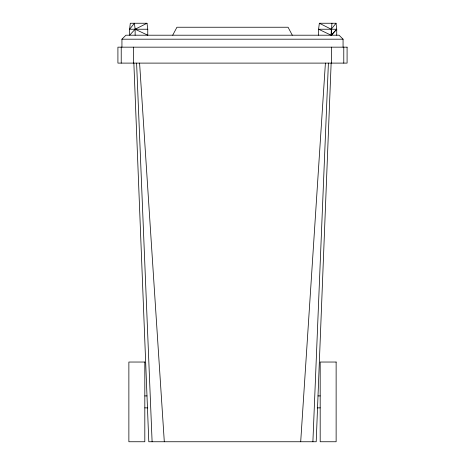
<?xml version="1.0" encoding="UTF-8"?>
<svg xmlns="http://www.w3.org/2000/svg" width="465" height="465" viewBox="0 0 465 465"><rect width="100%" height="100%" fill="white"/><g stroke="black" fill="none" stroke-linecap="round" stroke-linejoin="round"><path stroke-width="0.7" d="M331.946 23.25L331.109 35.206L318.589 29.231L319.35 23.25L336.05 23.25L336.724 29.231L336.724 35.206M331.144 63.106L316.2 441.75L148.8 441.75L133.856 63.106M312.893 441.75L328.395 63.106M300.698 441.75L325.407 63.106M172.713 35.206L176.938 27.237L288.062 27.237L292.287 35.206M318.589 35.206L318.589 29.231L336.724 29.231L331.266 35.206L331.266 29.231L336.05 23.25M331.423 35.206L336.724 29.231M147.004 23.25L135.129 29.231L129.63 35.206L129.63 29.231L130.305 23.25L147.004 23.25L147.765 29.231L147.765 35.206L135.129 29.231L134.414 23.25L129.63 29.231L147.765 29.231M121.935 47.163L121.935 39.194L125.922 35.206L339.078 35.206L343.065 39.194L343.065 47.163M121.935 39.194L343.065 39.194M144.813 395.913L146.987 395.913M318.014 395.913L320.187 395.913M144.813 407.869L147.713 407.869M317.287 407.869L320.187 407.869M319.35 23.25L331.266 29.231M139.593 63.106L164.302 441.75M136.605 63.106L152.107 441.75M343.78 47.163L343.78 63.106M331.586 47.163L331.586 63.106M135.129 29.231L135.129 35.206M133.414 47.163L133.414 63.106M121.22 47.163L121.22 63.106M347.088 47.163L117.912 47.163L117.912 63.106L347.088 63.106L347.088 47.163M144.813 362.037L128.869 362.037L128.869 441.75L144.813 441.75L144.813 362.037M336.131 362.037L320.187 362.037L320.187 441.75L336.131 441.75L336.131 362.037"/></g></svg>
